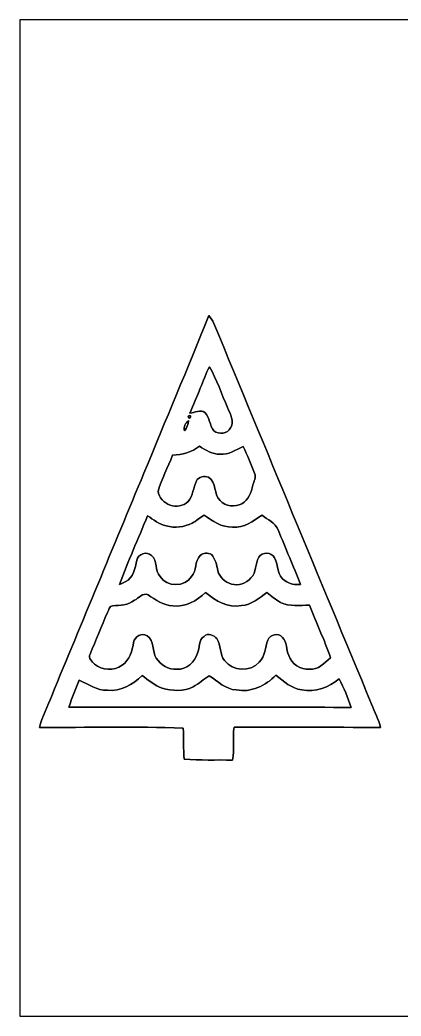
# Model space of a CAD drawing. Header units: centimetres. Extents: x -16.8 to 16.8, y -16.7 to 16.7.
# Drawn here: x -16.77 to -4.01, y -16.67 to 16.67 of the extents above; entities that cross this region are included whole.
import ezdxf

# ---------------------------------------------------------------- set-up
doc = ezdxf.new("R2010")
doc.units = ezdxf.units.CM
doc.header["$MEASUREMENT"] = 0
doc.layers.add('Layer 1', color=7, linetype='Continuous')

msp = doc.modelspace()

# ---------------------------------------------------------------- linework, layer by layer
at = {"layer": 'Layer 1', "color": 7}
for points, knots in [([(-16.77458, 16.66875), (-16.77458, 16.66875), (16.77458, 16.66875), (16.77458, 16.66875), (16.77458, 16.66875), (16.77458, 16.66875), (16.77458, -16.66875), (16.77458, -16.66875), (16.77458, -16.66875), (16.77458, -16.66875), (-16.77458, -16.66875), (-16.77458, -16.66875), (-16.77458, -16.66875), (-16.77458, -16.66875), (-16.77458, 16.66875), (-16.77458, 16.66875), (-16.77458, 16.66875), (-16.77458, 16.66875), (-16.77458, 16.66875), (-16.77458, 16.66875)], [0, 0, 0, 0, 0.16666667, 0.16666667, 0.16666667, 0.16666667, 0.33333333, 0.33333333, 0.33333333, 0.33333333, 0.5, 0.5, 0.5, 0.5, 0.66666667, 0.66666667, 0.66666667, 0.66666667, 1, 1, 1, 1]), ([(-10.44363, 6.77474), (-11.15272, 5.01156), (-11.90131, 3.2639), (-12.61851, 1.50389), (-12.61851, 1.50389), (-13.65109, -0.97966), (-14.68155, -3.46428), (-15.71025, -5.9496), (-15.71025, -5.9496), (-15.85383, -6.30026), (-16.02352, -6.64281), (-16.12018, -7.0104), (-16.12018, -7.0104), (-14.51434, -7.01322), (-12.90602, -6.96666), (-11.30124, -7.03404), (-11.30124, -7.03404), (-11.27584, -7.37976), (-11.30794, -7.72654), (-11.27372, -8.07261), (-11.27372, -8.07261), (-10.73538, -8.11601), (-10.19387, -8.09025), (-9.65412, -8.10189), (-9.65412, -8.10189), (-9.58497, -7.73853), (-9.65518, -7.36529), (-9.59979, -7.00123), (-9.59979, -7.00123), (-7.96361, -7.00405), (-6.32742, -6.99805), (-4.69194, -7.01181), (-4.69194, -7.01181), (-4.76285, -6.73982), (-4.89091, -6.48829), (-4.99569, -6.22864), (-4.99569, -6.22864), (-6.76028, -1.98226), (-8.51606, 2.26766), (-10.27889, 6.51475), (-10.27889, 6.51475), (-10.31981, 6.60964), (-10.38119, 6.69325), (-10.44363, 6.77474)], [0, 0, 0, 0, 0.08333333, 0.08333333, 0.08333333, 0.08333333, 0.16666667, 0.16666667, 0.16666667, 0.16666667, 0.25, 0.25, 0.25, 0.25, 0.33333333, 0.33333333, 0.33333333, 0.33333333, 0.41666667, 0.41666667, 0.41666667, 0.41666667, 0.5, 0.5, 0.5, 0.5, 0.58333333, 0.58333333, 0.58333333, 0.58333333, 0.66666667, 0.66666667, 0.66666667, 0.66666667, 0.75, 0.75, 0.75, 0.75, 0.83333333, 0.83333333, 0.83333333, 0.83333333, 1, 1, 1, 1]), ([(-10.73079, 4.34587), (-10.62884, 4.58505), (-10.54523, 4.83341), (-10.42141, 5.06307), (-10.42141, 5.06307), (-10.17235, 4.6288), (-10.02947, 4.14514), (-9.81569, 3.69394), (-9.81569, 3.69394), (-9.7409, 3.48509), (-9.56733, 3.2318), (-9.71938, 3.01625), (-9.71938, 3.01625), (-9.81287, 2.80917), (-10.11238, 2.7873), (-10.27606, 2.91853), (-10.27606, 2.91853), (-10.42599, 3.09598), (-10.41576, 3.36338), (-10.5791, 3.53201), (-10.5791, 3.53201), (-10.72515, 3.63608), (-10.92059, 3.52002), (-11.07793, 3.50449), (-11.07793, 3.50449), (-10.97844, 3.79166), (-10.84263, 4.06365), (-10.73079, 4.34587)], [0, 0, 0, 0, 0.125, 0.125, 0.125, 0.125, 0.25, 0.25, 0.25, 0.25, 0.375, 0.375, 0.375, 0.375, 0.5, 0.5, 0.5, 0.5, 0.625, 0.625, 0.625, 0.625, 0.75, 0.75, 0.75, 0.75, 1, 1, 1, 1]), ([(-11.09204, 3.42865), (-11.03842, 3.42865), (-11.04794, 3.34222), (-11.09768, 3.34469), (-11.09768, 3.34469), (-11.15166, 3.34504), (-11.14178, 3.43147), (-11.09204, 3.42865)], [0, 0, 0, 0, 0.33333333, 0.33333333, 0.33333333, 0.33333333, 1, 1, 1, 1]), ([(-11.25855, 2.91218), (-11.30441, 3.06211), (-11.22609, 3.17112), (-11.12696, 3.2579), (-11.12696, 3.2579), (-11.14143, 3.13337), (-11.18588, 3.01343), (-11.25855, 2.91218)], [0, 0, 0, 0, 0.33333333, 0.33333333, 0.33333333, 0.33333333, 1, 1, 1, 1]), ([(-11.65931, 2.09797), (-11.33581, 2.11984), (-11.02219, 2.20909), (-10.75584, 2.39924), (-10.75584, 2.39924), (-10.54982, 2.26589), (-10.32616, 2.13007), (-10.07004, 2.13713), (-10.07004, 2.13713), (-9.78359, 2.10114), (-9.54193, 2.28177), (-9.29428, 2.3943), (-9.29428, 2.3943), (-9.15, 2.10291), (-9.03146, 1.79917), (-8.9154, 1.49578), (-8.9154, 1.49578), (-8.84943, 1.36102), (-8.94574, 1.22484), (-8.97043, 1.09326), (-8.97043, 1.09326), (-9.02829, 0.86148), (-9.11684, 0.60643), (-9.33521, 0.47872), (-9.33521, 0.47872), (-9.56698, 0.35313), (-9.88977, 0.38276), (-10.0711, 0.58314), (-10.0711, 0.58314), (-10.29406, 0.79657), (-10.17517, 1.19063), (-10.45739, 1.36137), (-10.45739, 1.36137), (-10.59145, 1.41993), (-10.79606, 1.38218), (-10.86344, 1.2386), (-10.86344, 1.2386), (-10.96398, 1.01671), (-10.97245, 0.74401), (-11.13896, 0.55598), (-11.13896, 0.55598), (-11.46034, 0.22507), (-12.09322, 0.44626), (-12.14367, 0.89747), (-12.14367, 0.89747), (-12.02161, 1.31198), (-11.81876, 1.69721), (-11.65931, 2.09797)], [0, 0, 0, 0, 0.07692308, 0.07692308, 0.07692308, 0.07692308, 0.15384615, 0.15384615, 0.15384615, 0.15384615, 0.23076923, 0.23076923, 0.23076923, 0.23076923, 0.30769231, 0.30769231, 0.30769231, 0.30769231, 0.38461538, 0.38461538, 0.38461538, 0.38461538, 0.46153846, 0.46153846, 0.46153846, 0.46153846, 0.53846154, 0.53846154, 0.53846154, 0.53846154, 0.61538462, 0.61538462, 0.61538462, 0.61538462, 0.69230769, 0.69230769, 0.69230769, 0.69230769, 0.76923077, 0.76923077, 0.76923077, 0.76923077, 0.84615385, 0.84615385, 0.84615385, 0.84615385, 1, 1, 1, 1]), ([(-11.0042, -0.17674), (-10.86591, -0.09384), (-10.73856, 0.00529), (-10.60732, 0.09878), (-10.60732, 0.09878), (-10.32051, -0.09807), (-10.01959, -0.32844), (-9.64918, -0.30233), (-9.64918, -0.30233), (-9.26994, -0.34713), (-8.95914, -0.09313), (-8.66175, 0.09984), (-8.66175, 0.09984), (-8.48325, -0.06174), (-8.21619, -0.16016), (-8.12236, -0.39723), (-8.12236, -0.39723), (-7.87894, -1.00753), (-7.61541, -1.60973), (-7.37306, -2.22003), (-7.37306, -2.22003), (-7.55086, -2.23626), (-7.74418, -2.22462), (-7.88529, -2.09973), (-7.88529, -2.09973), (-8.16716, -1.94169), (-8.11424, -1.5808), (-8.24512, -1.32962), (-8.24512, -1.32962), (-8.34461, -1.13171), (-8.66034, -1.12924), (-8.77288, -1.31551), (-8.77288, -1.31551), (-8.90058, -1.53), (-8.84555, -1.82139), (-9.03676, -2.00448), (-9.03676, -2.00448), (-9.18739, -2.19851), (-9.45727, -2.26977), (-9.69081, -2.21615), (-9.69081, -2.21615), (-9.89224, -2.14066), (-10.09826, -1.98543), (-10.14518, -1.76459), (-10.14518, -1.76459), (-10.17693, -1.57162), (-10.22456, -1.37231), (-10.36038, -1.22273), (-10.36038, -1.22273), (-10.47962, -1.16452), (-10.63731, -1.15746), (-10.73503, -1.25942), (-10.73503, -1.25942), (-10.93435, -1.44251), (-10.84121, -1.75966), (-11.02748, -1.95545), (-11.02748, -1.95545), (-11.24973, -2.32304), (-11.85686, -2.32198), (-12.08017, -1.9558), (-12.08017, -1.9558), (-12.26185, -1.75648), (-12.16025, -1.43439), (-12.36486, -1.25166), (-12.36486, -1.25166), (-12.51691, -1.10208), (-12.821, -1.20509), (-12.85734, -1.41287), (-12.85734, -1.41287), (-12.92084, -1.67358), (-12.96952, -2.00872), (-13.24539, -2.13148), (-13.24539, -2.13148), (-13.30643, -2.16747), (-13.37063, -2.19886), (-13.43519, -2.22885), (-13.43519, -2.22885), (-13.16461, -1.44851), (-12.80654, -0.69991), (-12.50456, 0.06914), (-12.50456, 0.06914), (-12.29713, -0.04833), (-12.11333, -0.21872), (-11.87203, -0.26423), (-11.87203, -0.26423), (-11.58522, -0.34149), (-11.27054, -0.30656), (-11.0042, -0.17674)], [0, 0, 0, 0, 0.04347826, 0.04347826, 0.04347826, 0.04347826, 0.08695652, 0.08695652, 0.08695652, 0.08695652, 0.13043478, 0.13043478, 0.13043478, 0.13043478, 0.17391304, 0.17391304, 0.17391304, 0.17391304, 0.2173913, 0.2173913, 0.2173913, 0.2173913, 0.26086957, 0.26086957, 0.26086957, 0.26086957, 0.30434783, 0.30434783, 0.30434783, 0.30434783, 0.34782609, 0.34782609, 0.34782609, 0.34782609, 0.39130435, 0.39130435, 0.39130435, 0.39130435, 0.43478261, 0.43478261, 0.43478261, 0.43478261, 0.47826087, 0.47826087, 0.47826087, 0.47826087, 0.52173913, 0.52173913, 0.52173913, 0.52173913, 0.56521739, 0.56521739, 0.56521739, 0.56521739, 0.60869565, 0.60869565, 0.60869565, 0.60869565, 0.65217391, 0.65217391, 0.65217391, 0.65217391, 0.69565217, 0.69565217, 0.69565217, 0.69565217, 0.73913043, 0.73913043, 0.73913043, 0.73913043, 0.7826087, 0.7826087, 0.7826087, 0.7826087, 0.82608696, 0.82608696, 0.82608696, 0.82608696, 0.86956522, 0.86956522, 0.86956522, 0.86956522, 0.91304348, 0.91304348, 0.91304348, 0.91304348, 1, 1, 1, 1]), ([(-10.55299, -2.49202), (-10.22632, -2.78447), (-9.80123, -3.00355), (-9.34932, -2.93264), (-9.34932, -2.93264), (-9.01488, -2.90548), (-8.76053, -2.67547), (-8.49948, -2.49096), (-8.49948, -2.49096), (-8.36083, -2.61726), (-8.20984, -2.72979), (-8.04651, -2.82293), (-8.04651, -2.82293), (-7.74559, -2.96968), (-7.39634, -2.92594), (-7.07284, -2.91677), (-7.07284, -2.91677), (-6.85236, -3.51049), (-6.56837, -4.07988), (-6.37046, -4.68207), (-6.37046, -4.68207), (-6.57437, -4.85105), (-6.78074, -5.09341), (-7.07425, -5.06201), (-7.07425, -5.06201), (-7.37411, -5.09199), (-7.66833, -4.87751), (-7.76923, -4.60022), (-7.76923, -4.60022), (-7.86165, -4.40478), (-7.82003, -4.15572), (-7.9816, -3.9945), (-7.9816, -3.9945), (-8.1093, -3.82834), (-8.39364, -3.90419), (-8.46914, -4.08411), (-8.46914, -4.08411), (-8.56474, -4.32929), (-8.55768, -4.62915), (-8.75594, -4.82529), (-8.75594, -4.82529), (-9.05545, -5.16043), (-9.64953, -5.13151), (-9.91905, -4.77026), (-9.91905, -4.77026), (-10.09862, -4.56389), (-10.02065, -4.25521), (-10.17623, -4.03789), (-10.17623, -4.03789), (-10.27501, -3.92289), (-10.47785, -3.82341), (-10.60203, -3.96769), (-10.60203, -3.96769), (-10.80911, -4.07811), (-10.74103, -4.34093), (-10.82393, -4.52614), (-10.82393, -4.52614), (-10.91353, -4.82424), (-11.19823, -5.07506), (-11.5189, -5.06201), (-11.5189, -5.06201), (-11.79901, -5.09305), (-12.05653, -4.91314), (-12.20541, -4.68983), (-12.20541, -4.68983), (-12.35957, -4.45805), (-12.25726, -4.11268), (-12.51656, -3.94441), (-12.51656, -3.94441), (-12.69012, -3.81953), (-12.93213, -3.97228), (-12.96811, -4.16137), (-12.96811, -4.16137), (-13.01009, -4.44324), (-13.0937, -4.76003), (-13.35264, -4.92125), (-13.35264, -4.92125), (-13.61334, -5.14103), (-14.01833, -5.08388), (-14.27974, -4.89514), (-14.27974, -4.89514), (-14.357, -4.80166), (-14.48929, -4.68983), (-14.42367, -4.55718), (-14.42367, -4.55718), (-14.23811, -4.08799), (-14.03103, -3.62691), (-13.84229, -3.15877), (-13.84229, -3.15877), (-13.79502, -3.08398), (-13.78056, -2.94569), (-13.67084, -2.93793), (-13.67084, -2.93793), (-13.41931, -2.92523), (-13.14732, -2.92065), (-12.93989, -2.75449), (-12.93989, -2.75449), (-12.79243, -2.69099), (-12.66472, -2.48638), (-12.48163, -2.57422), (-12.48163, -2.57422), (-12.22481, -2.73297), (-11.97293, -2.93123), (-11.65472, -2.93723), (-11.65472, -2.93723), (-11.23491, -2.99473), (-10.84509, -2.77283), (-10.55299, -2.49202)], [0, 0, 0, 0, 0.03571429, 0.03571429, 0.03571429, 0.03571429, 0.07142857, 0.07142857, 0.07142857, 0.07142857, 0.10714286, 0.10714286, 0.10714286, 0.10714286, 0.14285714, 0.14285714, 0.14285714, 0.14285714, 0.17857143, 0.17857143, 0.17857143, 0.17857143, 0.21428571, 0.21428571, 0.21428571, 0.21428571, 0.25, 0.25, 0.25, 0.25, 0.28571429, 0.28571429, 0.28571429, 0.28571429, 0.32142857, 0.32142857, 0.32142857, 0.32142857, 0.35714286, 0.35714286, 0.35714286, 0.35714286, 0.39285714, 0.39285714, 0.39285714, 0.39285714, 0.42857143, 0.42857143, 0.42857143, 0.42857143, 0.46428571, 0.46428571, 0.46428571, 0.46428571, 0.5, 0.5, 0.5, 0.5, 0.53571429, 0.53571429, 0.53571429, 0.53571429, 0.57142857, 0.57142857, 0.57142857, 0.57142857, 0.60714286, 0.60714286, 0.60714286, 0.60714286, 0.64285714, 0.64285714, 0.64285714, 0.64285714, 0.67857143, 0.67857143, 0.67857143, 0.67857143, 0.71428571, 0.71428571, 0.71428571, 0.71428571, 0.75, 0.75, 0.75, 0.75, 0.78571429, 0.78571429, 0.78571429, 0.78571429, 0.82142857, 0.82142857, 0.82142857, 0.82142857, 0.85714286, 0.85714286, 0.85714286, 0.85714286, 0.89285714, 0.89285714, 0.89285714, 0.89285714, 0.92857143, 0.92857143, 0.92857143, 0.92857143, 1, 1, 1, 1]), ([(-13.84582, -5.7658), (-13.39885, -5.81166), (-12.99034, -5.56436), (-12.67813, -5.26909), (-12.67813, -5.26909), (-12.46505, -5.4229), (-12.26326, -5.60776), (-12.01208, -5.69666), (-12.01208, -5.69666), (-11.67377, -5.78979), (-11.29206, -5.81307), (-10.97068, -5.64974), (-10.97068, -5.64974), (-10.77348, -5.55378), (-10.62214, -5.38621), (-10.43093, -5.28214), (-10.43093, -5.28214), (-10.14518, -5.46171), (-9.88871, -5.73617), (-9.52853, -5.75134), (-9.52853, -5.75134), (-9.02758, -5.85576), (-8.54357, -5.60705), (-8.1975, -5.26309), (-8.1975, -5.26309), (-7.93574, -5.46206), (-7.67927, -5.71359), (-7.3346, -5.74675), (-7.3346, -5.74675), (-6.88516, -5.84129), (-6.41773, -5.67866), (-6.07871, -5.38127), (-6.07871, -5.38127), (-5.91996, -5.68889), (-5.79049, -6.01239), (-5.67902, -6.34012), (-5.67902, -6.34012), (-8.83038, -6.32178), (-11.98245, -6.34048), (-15.13381, -6.32954), (-15.13381, -6.32954), (-15.03786, -6.02156), (-14.90627, -5.72664), (-14.78809, -5.42678), (-14.78809, -5.42678), (-14.47765, -5.55202), (-14.20072, -5.78379), (-13.84582, -5.7658)], [0, 0, 0, 0, 0.07692308, 0.07692308, 0.07692308, 0.07692308, 0.15384615, 0.15384615, 0.15384615, 0.15384615, 0.23076923, 0.23076923, 0.23076923, 0.23076923, 0.30769231, 0.30769231, 0.30769231, 0.30769231, 0.38461538, 0.38461538, 0.38461538, 0.38461538, 0.46153846, 0.46153846, 0.46153846, 0.46153846, 0.53846154, 0.53846154, 0.53846154, 0.53846154, 0.61538462, 0.61538462, 0.61538462, 0.61538462, 0.69230769, 0.69230769, 0.69230769, 0.69230769, 0.76923077, 0.76923077, 0.76923077, 0.76923077, 0.84615385, 0.84615385, 0.84615385, 0.84615385, 1, 1, 1, 1])]:
    msp.add_open_spline(points, degree=3, knots=knots, dxfattribs=at)
at = {"layer": 'Layer 1', "color": 251}
for points, knots in [([(-10.44363, 6.77474), (-10.38119, 6.69325), (-10.31981, 6.60964), (-10.27889, 6.51475), (-10.27889, 6.51475), (-8.51606, 2.26766), (-6.76028, -1.98226), (-4.99569, -6.22864), (-4.99569, -6.22864), (-4.89091, -6.48829), (-4.76285, -6.73982), (-4.69194, -7.01181), (-4.69194, -7.01181), (-6.32742, -6.99805), (-7.96361, -7.00405), (-9.59979, -7.00123), (-9.59979, -7.00123), (-9.65518, -7.36529), (-9.58497, -7.73853), (-9.65412, -8.10189), (-9.65412, -8.10189), (-10.19387, -8.09025), (-10.73538, -8.11601), (-11.27372, -8.07261), (-11.27372, -8.07261), (-11.30794, -7.72654), (-11.27584, -7.37976), (-11.30124, -7.03404), (-11.30124, -7.03404), (-12.90602, -6.96666), (-14.51434, -7.01322), (-16.12018, -7.0104), (-16.12018, -7.0104), (-16.02352, -6.64281), (-15.85383, -6.30026), (-15.71025, -5.9496), (-15.71025, -5.9496), (-14.68155, -3.46428), (-13.65109, -0.97966), (-12.61851, 1.50389), (-12.61851, 1.50389), (-11.90131, 3.2639), (-11.15272, 5.01156), (-10.44363, 6.77474), (-10.44363, 6.77474), (-10.44363, 6.77474), (-10.44363, 6.77474), (-10.44363, 6.77474)], [0, 0, 0, 0, 0.07692308, 0.07692308, 0.07692308, 0.07692308, 0.15384615, 0.15384615, 0.15384615, 0.15384615, 0.23076923, 0.23076923, 0.23076923, 0.23076923, 0.30769231, 0.30769231, 0.30769231, 0.30769231, 0.38461538, 0.38461538, 0.38461538, 0.38461538, 0.46153846, 0.46153846, 0.46153846, 0.46153846, 0.53846154, 0.53846154, 0.53846154, 0.53846154, 0.61538462, 0.61538462, 0.61538462, 0.61538462, 0.69230769, 0.69230769, 0.69230769, 0.69230769, 0.76923077, 0.76923077, 0.76923077, 0.76923077, 0.84615385, 0.84615385, 0.84615385, 0.84615385, 1, 1, 1, 1]), ([(-10.73079, 4.34587), (-10.84263, 4.06365), (-10.97844, 3.79166), (-11.07793, 3.50449), (-11.07793, 3.50449), (-10.92059, 3.52002), (-10.72515, 3.63608), (-10.5791, 3.53201), (-10.5791, 3.53201), (-10.41576, 3.36338), (-10.42599, 3.09598), (-10.27606, 2.91853), (-10.27606, 2.91853), (-10.11238, 2.7873), (-9.81287, 2.80917), (-9.71938, 3.01625), (-9.71938, 3.01625), (-9.56733, 3.2318), (-9.7409, 3.48509), (-9.81569, 3.69394), (-9.81569, 3.69394), (-10.02947, 4.14514), (-10.17235, 4.6288), (-10.42141, 5.06307), (-10.42141, 5.06307), (-10.54523, 4.83341), (-10.62884, 4.58505), (-10.73079, 4.34587), (-10.73079, 4.34587), (-10.73079, 4.34587), (-10.73079, 4.34587), (-10.73079, 4.34587)], [0, 0, 0, 0, 0.11111111, 0.11111111, 0.11111111, 0.11111111, 0.22222222, 0.22222222, 0.22222222, 0.22222222, 0.33333333, 0.33333333, 0.33333333, 0.33333333, 0.44444444, 0.44444444, 0.44444444, 0.44444444, 0.55555556, 0.55555556, 0.55555556, 0.55555556, 0.66666667, 0.66666667, 0.66666667, 0.66666667, 0.77777778, 0.77777778, 0.77777778, 0.77777778, 1, 1, 1, 1]), ([(-11.09204, 3.42865), (-11.14178, 3.43147), (-11.15166, 3.34504), (-11.09768, 3.34469), (-11.09768, 3.34469), (-11.04794, 3.34222), (-11.03842, 3.42865), (-11.09204, 3.42865), (-11.09204, 3.42865), (-11.09204, 3.42865), (-11.09204, 3.42865), (-11.09204, 3.42865)], [0, 0, 0, 0, 0.25, 0.25, 0.25, 0.25, 0.5, 0.5, 0.5, 0.5, 1, 1, 1, 1]), ([(-11.25855, 2.91218), (-11.18588, 3.01343), (-11.14143, 3.13337), (-11.12696, 3.2579), (-11.12696, 3.2579), (-11.22609, 3.17112), (-11.30441, 3.06211), (-11.25855, 2.91218), (-11.25855, 2.91218), (-11.25855, 2.91218), (-11.25855, 2.91218), (-11.25855, 2.91218)], [0, 0, 0, 0, 0.25, 0.25, 0.25, 0.25, 0.5, 0.5, 0.5, 0.5, 1, 1, 1, 1]), ([(-11.65931, 2.09797), (-11.81876, 1.69721), (-12.02161, 1.31198), (-12.14367, 0.89747), (-12.14367, 0.89747), (-12.09322, 0.44626), (-11.46034, 0.22507), (-11.13896, 0.55598), (-11.13896, 0.55598), (-10.97245, 0.74401), (-10.96398, 1.01671), (-10.86344, 1.2386), (-10.86344, 1.2386), (-10.79606, 1.38218), (-10.59145, 1.41993), (-10.45739, 1.36137), (-10.45739, 1.36137), (-10.17517, 1.19063), (-10.29406, 0.79657), (-10.0711, 0.58314), (-10.0711, 0.58314), (-9.88977, 0.38276), (-9.56698, 0.35313), (-9.33521, 0.47872), (-9.33521, 0.47872), (-9.11684, 0.60643), (-9.02829, 0.86148), (-8.97043, 1.09326), (-8.97043, 1.09326), (-8.94574, 1.22484), (-8.84943, 1.36102), (-8.9154, 1.49578), (-8.9154, 1.49578), (-9.03146, 1.79917), (-9.15, 2.10291), (-9.29428, 2.3943), (-9.29428, 2.3943), (-9.54193, 2.28177), (-9.78359, 2.10114), (-10.07004, 2.13713), (-10.07004, 2.13713), (-10.32616, 2.13007), (-10.54982, 2.26589), (-10.75584, 2.39924), (-10.75584, 2.39924), (-11.02219, 2.20909), (-11.33581, 2.11984), (-11.65931, 2.09797), (-11.65931, 2.09797), (-11.65931, 2.09797), (-11.65931, 2.09797), (-11.65931, 2.09797)], [0, 0, 0, 0, 0.07142857, 0.07142857, 0.07142857, 0.07142857, 0.14285714, 0.14285714, 0.14285714, 0.14285714, 0.21428571, 0.21428571, 0.21428571, 0.21428571, 0.28571429, 0.28571429, 0.28571429, 0.28571429, 0.35714286, 0.35714286, 0.35714286, 0.35714286, 0.42857143, 0.42857143, 0.42857143, 0.42857143, 0.5, 0.5, 0.5, 0.5, 0.57142857, 0.57142857, 0.57142857, 0.57142857, 0.64285714, 0.64285714, 0.64285714, 0.64285714, 0.71428571, 0.71428571, 0.71428571, 0.71428571, 0.78571429, 0.78571429, 0.78571429, 0.78571429, 0.85714286, 0.85714286, 0.85714286, 0.85714286, 1, 1, 1, 1]), ([(-11.0042, -0.17674), (-11.27054, -0.30656), (-11.58522, -0.34149), (-11.87203, -0.26423), (-11.87203, -0.26423), (-12.11333, -0.21872), (-12.29713, -0.04833), (-12.50456, 0.06914), (-12.50456, 0.06914), (-12.80654, -0.69991), (-13.16461, -1.44851), (-13.43519, -2.22885), (-13.43519, -2.22885), (-13.37063, -2.19886), (-13.30643, -2.16747), (-13.24539, -2.13148), (-13.24539, -2.13148), (-12.96952, -2.00872), (-12.92084, -1.67358), (-12.85734, -1.41287), (-12.85734, -1.41287), (-12.821, -1.20509), (-12.51691, -1.10208), (-12.36486, -1.25166), (-12.36486, -1.25166), (-12.16025, -1.43439), (-12.26185, -1.75648), (-12.08017, -1.9558), (-12.08017, -1.9558), (-11.85686, -2.32198), (-11.24973, -2.32304), (-11.02748, -1.95545), (-11.02748, -1.95545), (-10.84121, -1.75966), (-10.93435, -1.44251), (-10.73503, -1.25942), (-10.73503, -1.25942), (-10.63731, -1.15746), (-10.47962, -1.16452), (-10.36038, -1.22273), (-10.36038, -1.22273), (-10.22456, -1.37231), (-10.17693, -1.57162), (-10.14518, -1.76459), (-10.14518, -1.76459), (-10.09826, -1.98543), (-9.89224, -2.14066), (-9.69081, -2.21615), (-9.69081, -2.21615), (-9.45727, -2.26977), (-9.18739, -2.19851), (-9.03676, -2.00448), (-9.03676, -2.00448), (-8.84555, -1.82139), (-8.90058, -1.53), (-8.77288, -1.31551), (-8.77288, -1.31551), (-8.66034, -1.12924), (-8.34461, -1.13171), (-8.24512, -1.32962), (-8.24512, -1.32962), (-8.11424, -1.5808), (-8.16716, -1.94169), (-7.88529, -2.09973), (-7.88529, -2.09973), (-7.74418, -2.22462), (-7.55086, -2.23626), (-7.37306, -2.22003), (-7.37306, -2.22003), (-7.61541, -1.60973), (-7.87894, -1.00753), (-8.12236, -0.39723), (-8.12236, -0.39723), (-8.21619, -0.16016), (-8.48325, -0.06174), (-8.66175, 0.09984), (-8.66175, 0.09984), (-8.95914, -0.09313), (-9.26994, -0.34713), (-9.64918, -0.30233), (-9.64918, -0.30233), (-10.01959, -0.32844), (-10.32051, -0.09807), (-10.60732, 0.09878), (-10.60732, 0.09878), (-10.73856, 0.00529), (-10.86591, -0.09384), (-11.0042, -0.17674), (-11.0042, -0.17674), (-11.0042, -0.17674), (-11.0042, -0.17674), (-11.0042, -0.17674)], [0, 0, 0, 0, 0.04166667, 0.04166667, 0.04166667, 0.04166667, 0.08333333, 0.08333333, 0.08333333, 0.08333333, 0.125, 0.125, 0.125, 0.125, 0.16666667, 0.16666667, 0.16666667, 0.16666667, 0.20833333, 0.20833333, 0.20833333, 0.20833333, 0.25, 0.25, 0.25, 0.25, 0.29166667, 0.29166667, 0.29166667, 0.29166667, 0.33333333, 0.33333333, 0.33333333, 0.33333333, 0.375, 0.375, 0.375, 0.375, 0.41666667, 0.41666667, 0.41666667, 0.41666667, 0.45833333, 0.45833333, 0.45833333, 0.45833333, 0.5, 0.5, 0.5, 0.5, 0.54166667, 0.54166667, 0.54166667, 0.54166667, 0.58333333, 0.58333333, 0.58333333, 0.58333333, 0.625, 0.625, 0.625, 0.625, 0.66666667, 0.66666667, 0.66666667, 0.66666667, 0.70833333, 0.70833333, 0.70833333, 0.70833333, 0.75, 0.75, 0.75, 0.75, 0.79166667, 0.79166667, 0.79166667, 0.79166667, 0.83333333, 0.83333333, 0.83333333, 0.83333333, 0.875, 0.875, 0.875, 0.875, 0.91666667, 0.91666667, 0.91666667, 0.91666667, 1, 1, 1, 1]), ([(-10.55299, -2.49202), (-10.84509, -2.77283), (-11.23491, -2.99473), (-11.65472, -2.93723), (-11.65472, -2.93723), (-11.97293, -2.93123), (-12.22481, -2.73297), (-12.48163, -2.57422), (-12.48163, -2.57422), (-12.66472, -2.48638), (-12.79243, -2.69099), (-12.93989, -2.75449), (-12.93989, -2.75449), (-13.14732, -2.92065), (-13.41931, -2.92523), (-13.67084, -2.93793), (-13.67084, -2.93793), (-13.78056, -2.94569), (-13.79502, -3.08398), (-13.84229, -3.15877), (-13.84229, -3.15877), (-14.03103, -3.62691), (-14.23811, -4.08799), (-14.42367, -4.55718), (-14.42367, -4.55718), (-14.48929, -4.68983), (-14.357, -4.80166), (-14.27974, -4.89514), (-14.27974, -4.89514), (-14.01833, -5.08388), (-13.61334, -5.14103), (-13.35264, -4.92125), (-13.35264, -4.92125), (-13.0937, -4.76003), (-13.01009, -4.44324), (-12.96811, -4.16137), (-12.96811, -4.16137), (-12.93213, -3.97228), (-12.69012, -3.81953), (-12.51656, -3.94441), (-12.51656, -3.94441), (-12.25726, -4.11268), (-12.35957, -4.45805), (-12.20541, -4.68983), (-12.20541, -4.68983), (-12.05653, -4.91314), (-11.79901, -5.09305), (-11.5189, -5.06201), (-11.5189, -5.06201), (-11.19823, -5.07506), (-10.91353, -4.82424), (-10.82393, -4.52614), (-10.82393, -4.52614), (-10.74103, -4.34093), (-10.80911, -4.07811), (-10.60203, -3.96769), (-10.60203, -3.96769), (-10.47785, -3.82341), (-10.27501, -3.92289), (-10.17623, -4.03789), (-10.17623, -4.03789), (-10.02065, -4.25521), (-10.09862, -4.56389), (-9.91905, -4.77026), (-9.91905, -4.77026), (-9.64953, -5.13151), (-9.05545, -5.16043), (-8.75594, -4.82529), (-8.75594, -4.82529), (-8.55768, -4.62915), (-8.56474, -4.32929), (-8.46914, -4.08411), (-8.46914, -4.08411), (-8.39364, -3.90419), (-8.1093, -3.82834), (-7.9816, -3.9945), (-7.9816, -3.9945), (-7.82003, -4.15572), (-7.86165, -4.40478), (-7.76923, -4.60022), (-7.76923, -4.60022), (-7.66833, -4.87751), (-7.37411, -5.09199), (-7.07425, -5.06201), (-7.07425, -5.06201), (-6.78074, -5.09341), (-6.57437, -4.85105), (-6.37046, -4.68207), (-6.37046, -4.68207), (-6.56837, -4.07988), (-6.85236, -3.51049), (-7.07284, -2.91677), (-7.07284, -2.91677), (-7.39634, -2.92594), (-7.74559, -2.96968), (-8.04651, -2.82293), (-8.04651, -2.82293), (-8.20984, -2.72979), (-8.36083, -2.61726), (-8.49948, -2.49096), (-8.49948, -2.49096), (-8.76053, -2.67547), (-9.01488, -2.90548), (-9.34932, -2.93264), (-9.34932, -2.93264), (-9.80123, -3.00355), (-10.22632, -2.78447), (-10.55299, -2.49202), (-10.55299, -2.49202), (-10.55299, -2.49202), (-10.55299, -2.49202), (-10.55299, -2.49202)], [0, 0, 0, 0, 0.03448276, 0.03448276, 0.03448276, 0.03448276, 0.06896552, 0.06896552, 0.06896552, 0.06896552, 0.10344828, 0.10344828, 0.10344828, 0.10344828, 0.13793103, 0.13793103, 0.13793103, 0.13793103, 0.17241379, 0.17241379, 0.17241379, 0.17241379, 0.20689655, 0.20689655, 0.20689655, 0.20689655, 0.24137931, 0.24137931, 0.24137931, 0.24137931, 0.27586207, 0.27586207, 0.27586207, 0.27586207, 0.31034483, 0.31034483, 0.31034483, 0.31034483, 0.34482759, 0.34482759, 0.34482759, 0.34482759, 0.37931034, 0.37931034, 0.37931034, 0.37931034, 0.4137931, 0.4137931, 0.4137931, 0.4137931, 0.44827586, 0.44827586, 0.44827586, 0.44827586, 0.48275862, 0.48275862, 0.48275862, 0.48275862, 0.51724138, 0.51724138, 0.51724138, 0.51724138, 0.55172414, 0.55172414, 0.55172414, 0.55172414, 0.5862069, 0.5862069, 0.5862069, 0.5862069, 0.62068966, 0.62068966, 0.62068966, 0.62068966, 0.65517241, 0.65517241, 0.65517241, 0.65517241, 0.68965517, 0.68965517, 0.68965517, 0.68965517, 0.72413793, 0.72413793, 0.72413793, 0.72413793, 0.75862069, 0.75862069, 0.75862069, 0.75862069, 0.79310345, 0.79310345, 0.79310345, 0.79310345, 0.82758621, 0.82758621, 0.82758621, 0.82758621, 0.86206897, 0.86206897, 0.86206897, 0.86206897, 0.89655172, 0.89655172, 0.89655172, 0.89655172, 0.93103448, 0.93103448, 0.93103448, 0.93103448, 1, 1, 1, 1]), ([(-13.84582, -5.7658), (-14.20072, -5.78379), (-14.47765, -5.55202), (-14.78809, -5.42678), (-14.78809, -5.42678), (-14.90627, -5.72664), (-15.03786, -6.02156), (-15.13381, -6.32954), (-15.13381, -6.32954), (-11.98245, -6.34048), (-8.83038, -6.32178), (-5.67902, -6.34012), (-5.67902, -6.34012), (-5.79049, -6.01239), (-5.91996, -5.68889), (-6.07871, -5.38127), (-6.07871, -5.38127), (-6.41773, -5.67866), (-6.88516, -5.84129), (-7.3346, -5.74675), (-7.3346, -5.74675), (-7.67927, -5.71359), (-7.93574, -5.46206), (-8.1975, -5.26309), (-8.1975, -5.26309), (-8.54357, -5.60705), (-9.02758, -5.85576), (-9.52853, -5.75134), (-9.52853, -5.75134), (-9.88871, -5.73617), (-10.14518, -5.46171), (-10.43093, -5.28214), (-10.43093, -5.28214), (-10.62214, -5.38621), (-10.77348, -5.55378), (-10.97068, -5.64974), (-10.97068, -5.64974), (-11.29206, -5.81307), (-11.67377, -5.78979), (-12.01208, -5.69666), (-12.01208, -5.69666), (-12.26326, -5.60776), (-12.46505, -5.4229), (-12.67813, -5.26909), (-12.67813, -5.26909), (-12.99034, -5.56436), (-13.39885, -5.81166), (-13.84582, -5.7658)], [0, 0, 0, 0, 0.07692308, 0.07692308, 0.07692308, 0.07692308, 0.15384615, 0.15384615, 0.15384615, 0.15384615, 0.23076923, 0.23076923, 0.23076923, 0.23076923, 0.30769231, 0.30769231, 0.30769231, 0.30769231, 0.38461538, 0.38461538, 0.38461538, 0.38461538, 0.46153846, 0.46153846, 0.46153846, 0.46153846, 0.53846154, 0.53846154, 0.53846154, 0.53846154, 0.61538462, 0.61538462, 0.61538462, 0.61538462, 0.69230769, 0.69230769, 0.69230769, 0.69230769, 0.76923077, 0.76923077, 0.76923077, 0.76923077, 0.84615385, 0.84615385, 0.84615385, 0.84615385, 1, 1, 1, 1])]:
    msp.add_open_spline(points, degree=3, knots=knots, dxfattribs=at)

doc.saveas('drawing.dxf')
